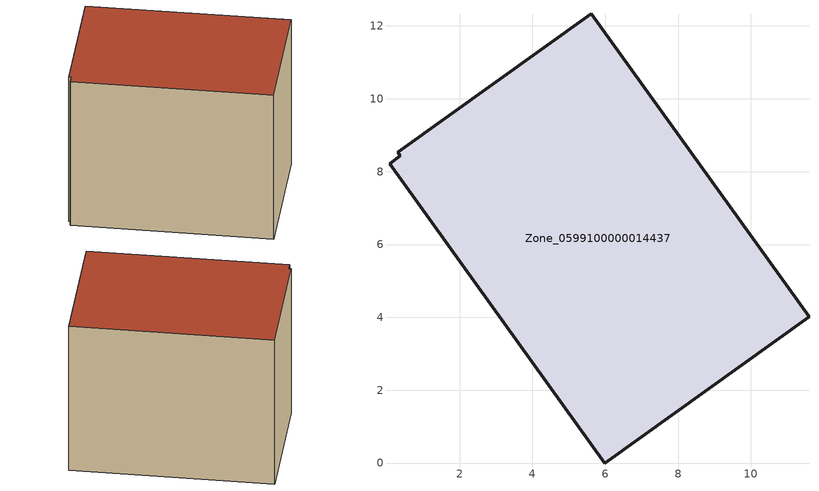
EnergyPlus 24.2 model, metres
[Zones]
Zone_0599100000014437
 floor ground (C_G): 0.38,8.44 0.31,8.54 5.61,12.33 11.59,4.01 5.98,0 0.08,8.21 z0
 wall outside (C_F): 5.98,0 11.59,4.01 5.61,12.33 0.31,8.54 0.38,8.44 0.08,8.21 5.98,0 z0:8.44
 roof outside (C_R): 0.38,8.44 0.08,8.21 5.98,0 11.59,4.01 5.61,12.33 0.31,8.54 z8.44
[BUILDING]
Pand.0599100000014437: North Axis=0; Terrain=City; Loads Convergence Tolerance Value=0.04; Temperature Convergence Tolerance Value=0.4; Solar Distribution=FullExterior; Maximum Number of Warmup Days=25; Minimum Number of Warmup Days=1
[Site:Location]
Rotterdam.The.Hague.AP_ZH_NLD Design_Conditions: Latitude=51.96; Longitude=4.45; Time Zone=1; Elevation=-4.5
[SITE:GROUNDTEMPERATURE:BUILDINGSURFACE]
18, 18, 18, 18, 18, 18, 18, 18, 18, 18, 18, 18
[MATERIAL] Thermal Absorptance=0.9; Solar Absorptance=0.7; Visible Absorptance=0.7
Name | Roughness | Thickness | Conductivity | Density | Specific Heat
G.TI.1992-2005 | MediumSmooth | 0.15 | 0.06 | 540 | 1210
F.TI.1992-2005 | Rough | 0.3 | 0.12 | 1920 | 840
R.TI.1992-2005 | MediumRough | 0.2 | 0.08 | 1500 | 1000
[CONSTRUCTION]
C_G: G.TI.1992-2005
C_F: F.TI.1992-2005
C_R: R.TI.1992-2005
[ZONE]
Zone_0599100000014437: Type=1; Multiplier=1; Ceiling Height=Autocalculate; Volume=Autocalculate; Floor Area=autocalculate; Part of Total Floor Area=Yes
[ZONEINFILTRATION:DESIGNFLOWRATE]
Infil_Zone_0599100000014437: Zone or ZoneList or Space or SpaceList=Zone_0599100000014437; Schedule=AlwaysOn; Design Flow Rate Calculation Method=Flow/Area; Flow Rate per Floor Area=0.0015; Constant Term Coefficient=1; Temperature Term Coefficient=0; Velocity Term Coefficient=0; Velocity Squared Term Coefficient=0
[HVACTEMPLATE:ZONE:IDEALLOADSAIRSYSTEM]
Zone_0599100000014437: Maximum Heating Supply Air Temperature=50; Minimum Cooling Supply Air Temperature=13; Maximum Heating Supply Air Humidity Ratio=0.0156; Minimum Cooling Supply Air Humidity Ratio=0.0077; Heating Limit=NoLimit; Cooling Limit=NoLimit; Dehumidification Control Type=ConstantSensibleHeatRatio; Cooling Sensible Heat Ratio=0.7; Dehumidification Setpoint=60; Humidification Control Type=None; Humidification Setpoint=30; Outdoor Air Method=None; Outdoor Air Flow Rate per Person=0.00944; Outdoor Air Flow Rate per Zone Floor Area=0; Outdoor Air Flow Rate per Zone=0; Demand Controlled Ventilation Type=None; Outdoor Air Economizer Type=NoEconomizer; Heat Recovery Type=None; Sensible Heat Recovery Effectiveness=0.7; Latent Heat Recovery Effectiveness=0.65
[ZONECONTROL:THERMOSTAT]
ThermostatControl_Zone_0599100000014437: Zone or ZoneList=Zone_0599100000014437; Control Type Schedule=DualSetpointControlType; Control 1=Thermostat_Zone_0599100000014437; Temperature Difference Between Cutout And Setpoint=0
[THERMOSTATSETPOINT:DUALSETPOINT]
Thermostat_Zone_0599100000014437: Heating Setpoint Temperature Schedule=HeatingSetpoint_Zone_0599100000014437; Cooling Setpoint Temperature Schedule=CoolingSetpoint_Zone_0599100000014437
[SCHEDULE:COMPACT]
HeatingSetpoint_Zone_0599100000014437: Through: 12/31, For: AllDays, Until: 24:00, 21
CoolingSetpoint_Zone_0599100000014437: Through: 12/31, For: AllDays, Until: 24:00, 24
DualSetpointControlType: Through: 12/31, For: AllDays, Until: 24:00, 4
AlwaysOn: Through: 12/31, For: AllDays, Until: 24:00, 1
